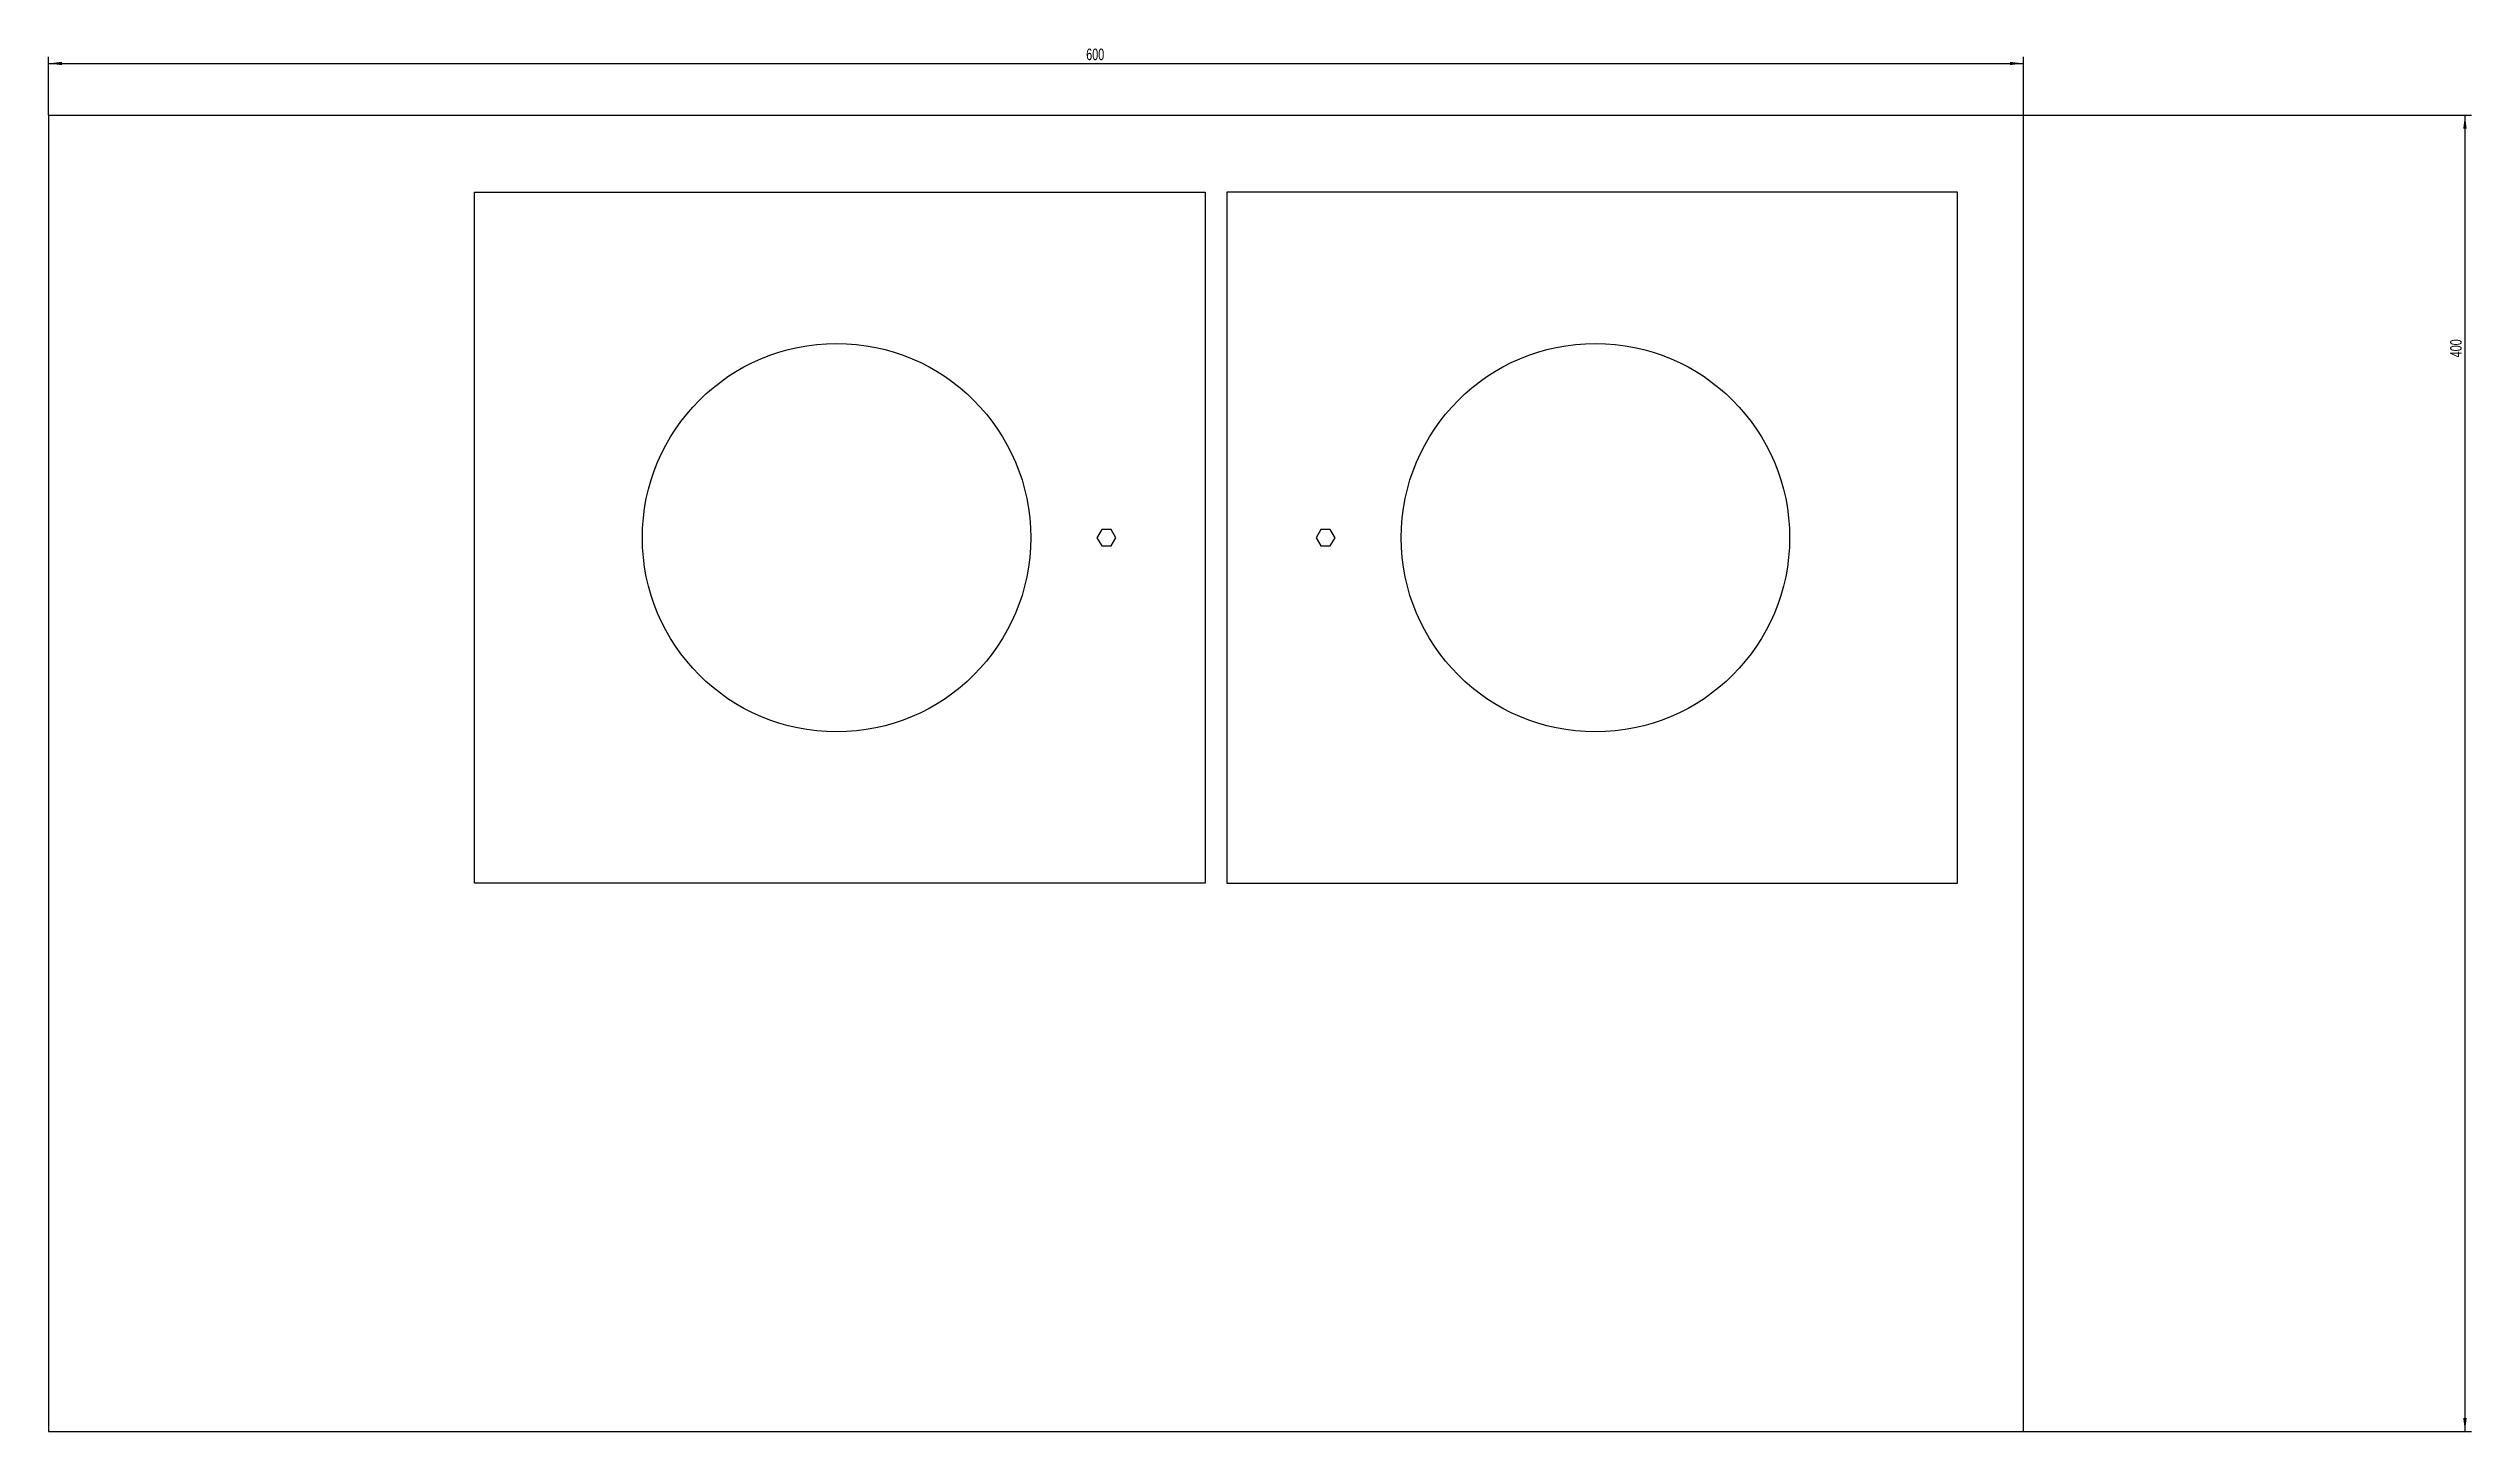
# Model space of a CAD drawing. Header units: millimetres. Extents: x -4 to 733, y 8 to 428.
import ezdxf

# ---------------------------------------------------------------- set-up
doc = ezdxf.new("R2010")
doc.units = ezdxf.units.MM
doc.layers.add('10', color=7, linetype='Continuous')
doc.styles.add('SLDTEXTSTYLE0', font='TXT', dxfattribs={"width": 0.7})
doc.dimstyles.new('SLDDIMSTYLE0', dxfattribs={"dimtxt": 3.5, "dimasz": 4.08, "dimexe": 0, "dimexo": 0.0625, "dimgap": 0.875, "dimtad": 2, "dimrnd": 1e-09, "dimzin": 12, "dimdsep": 46, "dimtxsty": 'SLDTEXTSTYLE0', "dimsah": 1, "dimcen": 0.09, "dimadec": 0, "dimazin": 3, "dimtfac": 1, "dimtofl": 0, "dimtmove": 0, "dimatfit": 3, "dimfxl": 1, "dimfrac": 2, "dimtolj": 1, "dimtzin": 12, "dimarcsym": 0})

# ---------------------------------------------------------------- blocks, each defined once
blk = doc.blocks.new('_D')
at = {"layer": '10'}
for p, q in [((-3.6, 407.59), (-3.6, 425.28)), ((-3.6, 423.28), (596.4, 423.28)), ((596.4, 407.59), (596.4, 425.28))]:
    blk.add_line(p, q, dxfattribs=at)
for points in [[(-3.6, 423.28), (0.48, 422.77), (0.48, 423.78)], [(596.4, 423.28), (592.32, 423.78), (592.32, 422.77)]]:
    blk.add_solid(points, dxfattribs=at)
at = {"layer": '10', "insert": (311.69, 427.79), "char_height": 3.5, "attachment_point": 1, "style": 'SLDTEXTSTYLE0'}
blk.add_mtext('600', dxfattribs=at)
blk = doc.blocks.new('_D_1')
at = {"layer": '10'}
for p, q in [((596.4, 407.59), (732.57, 407.59)), ((730.57, 407.59), (730.57, 7.59)), ((596.4, 7.59), (732.57, 7.59))]:
    blk.add_line(p, q, dxfattribs=at)
for points in [[(730.57, 407.59), (730.06, 403.51), (731.08, 403.51)], [(730.57, 7.59), (731.08, 11.67), (730.06, 11.67)]]:
    blk.add_solid(points, dxfattribs=at)
at = {"layer": '10', "insert": (726.06, 334), "char_height": 3.5, "attachment_point": 1, "rotation": 90, "style": 'SLDTEXTSTYLE0'}
blk.add_mtext('400', dxfattribs=at)

msp = doc.modelspace()

# ---------------------------------------------------------------- linework, layer by layer
at = {"color": 7, "linetype": 'Continuous', "lineweight": 25}
for p, q in [((125.829, 384.192), (347.829, 384.192)), ((125.829, 174.192), (125.829, 384.192)), ((347.829, 384.192), (347.829, 174.192)), ((354.401, 384.192), (354.401, 174.192)), ((576.401, 384.192), (354.401, 384.192)), ((576.401, 174.192), (576.401, 384.192)), ((316.386, 281.692), (314.943, 279.192)), ((319.273, 281.692), (316.386, 281.692)), ((320.716, 279.192), (319.273, 281.692)), ((382.958, 281.692), (381.515, 279.192)), ((385.845, 281.692), (382.958, 281.692)), ((387.288, 279.192), (385.845, 281.692)), ((314.943, 279.192), (316.386, 276.692)), ((316.386, 276.692), (319.273, 276.692)), ((319.273, 276.692), (320.716, 279.192)), ((381.515, 279.192), (382.958, 276.692)), ((382.958, 276.692), (385.845, 276.692)), ((385.845, 276.692), (387.288, 279.192)), ((347.829, 174.192), (125.829, 174.192)), ((354.401, 174.192), (576.401, 174.192))]:
    msp.add_line(p, q, dxfattribs=at)
for centre in [(235.829, 279.192), (466.401, 279.192)]:
    msp.add_circle(centre, 59, dxfattribs=at)
at = {"layer": '10'}
for p, q in [((-3.603, 407.586), (596.397, 407.586)), ((-3.603, 407.586), (-3.603, 7.586)), ((596.397, 407.586), (596.397, 7.586)), ((-3.603, 7.586), (596.397, 7.586))]:
    msp.add_line(p, q, dxfattribs=at)

# ---------------------------------------------------------------- dimensions: what is measured, and where the dimension line sits
dim = msp.add_linear_dim(base=(596.397, 423.277), p1=(-3.603, 407.586), p2=(596.397, 407.586), dimstyle='SLDDIMSTYLE0', dxfattribs=at)
dim.commit()
dim.dimension.update_dxf_attribs({"geometry": '_D', "text_midpoint": (313.992, 423.277), "dimtype": 160})
dim = msp.add_linear_dim(base=(730.57, 7.586), p1=(596.397, 407.586), p2=(596.397, 7.586), angle=90, dimstyle='SLDDIMSTYLE0', dxfattribs=at)
dim.commit()
dim.dimension.update_dxf_attribs({"geometry": '_D_1', "text_midpoint": (730.57, 336.308), "dimtype": 160})

doc.saveas('drawing.dxf')
